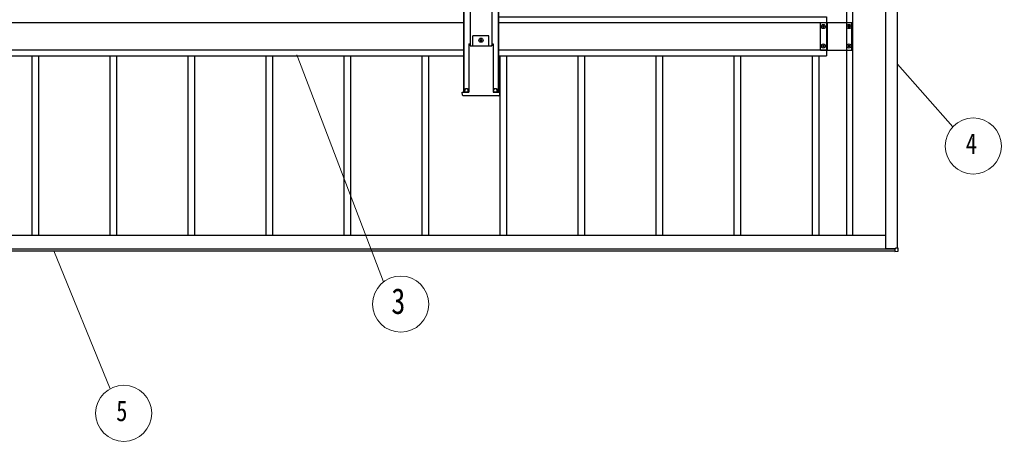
# Model space of a CAD drawing. Units: millimetres, scale not verified. Extents: x -10512 to 10512, y -7425 to 7425.
# Drawn here: x -307 to 2210, y -185 to 897 of the extents above; entities that cross this region are included whole.
import ezdxf
from ezdxf.enums import TextEntityAlignment as Align

# ---------------------------------------------------------------- set-up
doc = ezdxf.new("R2010")
doc.units = ezdxf.units.MM
doc.header["$LTSCALE"] = 30
doc.layers.add('0-6_YKK_A1', color=4, linetype='Continuous')
doc.layers.add('0-7_YKK_D', color=6, linetype='Continuous', lineweight=18)
doc.styles.add('ＭＳ ゴシック', font='')
doc.styles.get('ＭＳ ゴシック').set_extended_font_data('MS Gothic')

msp = doc.modelspace()

# ---------------------------------------------------------------- linework, layer by layer
at = {"layer": '0-6_YKK_A1'}
for p, q in [((1914.01, 309.48), (1914.01, 2220.89)), ((1944.01, 310.67), (1944.01, 2219.7)), ((831.01, 2204.07), (831.01, 710.96)), ((832.21, 2204.07), (832.21, 710.96)), ((848.51, 2204.96), (848.51, 829.13)), ((903.51, 2204.96), (903.51, 829.13)), ((919.81, 2204.07), (919.81, 710.96)), ((921.01, 2204.07), (921.01, 710.96)), ((1813.01, 2186.39), (1813.01, 343.98)), ((1829.01, 2186.39), (1829.01, 343.98)), ((-1952.99, 888.98), (831.01, 888.98)), ((921.01, 888.98), (1762.01, 888.98)), ((1747.01, 818.48), (1747.01, 889.48)), ((1747.01, 889.48), (1827.01, 889.48)), ((1753.53, 880.42), (1753.53, 881.38)), ((1764.51, 818.48), (1764.51, 889.48)), ((1819.53, 880.42), (1819.53, 881.38)), ((1827.01, 818.48), (1827.01, 889.48)), ((844.76, 834.31), (844.76, 711.1)), ((845.12, 834.46), (844.77, 834.46)), ((845.12, 834.46), (845.61, 834.46)), ((845.61, 834.46), (847.66, 834.46)), ((847.97, 829.13), (847.66, 834.46)), ((896.51, 854.96), (855.51, 854.96)), ((855.51, 829.13), (855.51, 854.96)), ((876.49, 845.4), (876.49, 846.36)), ((896.51, 829.13), (896.51, 854.96)), ((904.36, 834.46), (906.4, 834.46)), ((906.4, 834.46), (906.89, 834.46)), ((906.89, 834.46), (907.24, 834.46)), ((907.26, 834.31), (907.26, 711.1)), ((1753.53, 830.42), (1753.53, 831.38)), ((1819.53, 830.42), (1819.53, 831.38)), ((-1952.99, 818.98), (831.01, 818.98)), ((921.01, 818.98), (1762.01, 818.98)), ((1747.01, 818.48), (1827.01, 818.48)), ((-1952.99, 803.98), (831.01, 803.98)), ((-274.99, 343.98), (-274.99, 803.98)), ((-257.99, 343.98), (-257.99, 803.98)), ((-74.99, 343.98), (-74.99, 803.98)), ((-57.99, 343.98), (-57.99, 803.98)), ((125.01, 343.98), (125.01, 803.98)), ((142.01, 343.98), (142.01, 803.98)), ((325.01, 343.98), (325.01, 803.98)), ((342.01, 343.98), (342.01, 803.98)), ((525.01, 343.98), (525.01, 803.98)), ((542.01, 343.98), (542.01, 803.98)), ((725.01, 343.98), (725.01, 803.98)), ((742.01, 343.98), (742.01, 803.98)), ((921.01, 803.98), (1762.01, 803.98)), ((925.01, 343.98), (925.01, 803.98)), ((942.01, 343.98), (942.01, 803.98)), ((1125.01, 343.98), (1125.01, 803.98)), ((1142.01, 343.98), (1142.01, 803.98)), ((1325.01, 343.98), (1325.01, 803.98)), ((1342.01, 343.98), (1342.01, 803.98)), ((1525.01, 343.98), (1525.01, 803.98)), ((1542.01, 343.98), (1542.01, 803.98)), ((1725.01, 803.98), (1725.01, 343.98)), ((1742.01, 803.98), (1742.01, 343.98)), ((828.63, 710.96), (843.65, 710.96)), ((834.51, 710.96), (834.51, 714.96)), ((843.51, 710.96), (843.51, 714.96)), ((843.65, 710.96), (844.64, 710.96)), ((844.74, 710.96), (844.64, 710.96)), ((907.27, 710.96), (907.37, 710.96)), ((907.37, 710.96), (908.36, 710.96)), ((908.36, 710.96), (923.38, 710.96)), ((908.51, 710.96), (908.51, 714.96)), ((917.51, 710.96), (917.51, 714.96)), ((923.38, 710.96), (923.88, 710.96)), ((923.88, 710.96), (923.41, 703.34)), ((844.17, 701.46), (830.6, 701.46)), ((845.67, 701.46), (844.17, 701.46)), ((846.04, 701.46), (845.67, 701.46)), ((905.97, 701.46), (846.04, 701.46)), ((906.35, 701.46), (905.97, 701.46)), ((907.84, 701.46), (906.35, 701.46)), ((921.41, 701.46), (907.84, 701.46)), ((-3060.49, 343.98), (1914.01, 343.98)), ((-3059.49, 308.98), (1937.51, 308.98)), ((-3059.49, 303.98), (1937.51, 303.98)), ((1914.01, 309.48), (1939.01, 309.48)), ((1937.51, 308.87), (1937.51, 302.97)), ((1937.51, 302.97), (1937.51, 302.47)), ((1937.51, 302.47), (1945.04, 302.93)), ((1937.81, 309.48), (1937.81, 309.17)), ((1938.51, 309.48), (1938.51, 309.17)), ((1939.01, 310.67), (1939.01, 309.47)), ((1939.01, 310.67), (1939.01, 309.47)), ((1939.32, 310.67), (1939.01, 310.67)), ((1945.04, 310.67), (1939.32, 310.67))]:
    msp.add_line(p, q, dxfattribs=at)
for points in [[(921.01, 903.98), (1762.01, 903.98), (1762.01, 803.98)], [(1753.53, 881.38), (1754.49, 881.38), (1754.49, 880.42)], [(1819.53, 881.38), (1820.49, 881.38), (1820.49, 880.42)], [(1752.57, 878.5), (1751.61, 878.5), (1751.61, 879.46), (1752.57, 879.46)], [(1754.49, 877.54), (1754.49, 876.58), (1753.53, 876.58), (1753.53, 877.54)], [(1755.45, 879.46), (1756.41, 879.46), (1756.41, 878.5), (1755.45, 878.5)], [(1818.57, 878.5), (1817.61, 878.5), (1817.61, 879.46), (1818.57, 879.46)], [(1820.49, 877.54), (1820.49, 876.58), (1819.53, 876.58), (1819.53, 877.54)], [(1821.45, 879.46), (1822.41, 879.46), (1822.41, 878.5), (1821.45, 878.5)], [(847.97, 829.13), (904.05, 829.13), (904.36, 834.46)], [(874.57, 844.44), (873.61, 844.44), (873.61, 843.48), (874.57, 843.48)], [(876.49, 846.36), (875.53, 846.36), (875.53, 845.4)], [(875.53, 842.52), (875.53, 841.56), (876.49, 841.56), (876.49, 842.52)], [(877.45, 843.48), (878.41, 843.48), (878.41, 844.44), (877.45, 844.44)], [(1753.53, 831.38), (1754.49, 831.38), (1754.49, 830.42)], [(1819.53, 831.38), (1820.49, 831.38), (1820.49, 830.42)], [(1752.57, 828.5), (1751.61, 828.5), (1751.61, 829.46), (1752.57, 829.46)], [(1754.49, 827.54), (1754.49, 826.58), (1753.53, 826.58), (1753.53, 827.54)], [(1755.45, 829.46), (1756.41, 829.46), (1756.41, 828.5), (1755.45, 828.5)], [(1818.57, 828.5), (1817.61, 828.5), (1817.61, 829.46), (1818.57, 829.46)], [(1820.49, 827.54), (1820.49, 826.58), (1819.53, 826.58), (1819.53, 827.54)], [(1821.45, 829.46), (1822.41, 829.46), (1822.41, 828.5), (1821.45, 828.5)], [(828.6, 703.34), (828.13, 710.96), (828.63, 710.96)], [(1938.71, 309.17), (1937.51, 309.17), (1937.51, 308.87)], [(1945.51, 303.43), (1945.51, 310.67), (1945.04, 310.67)]]:
    msp.add_lwpolyline(points, dxfattribs=at)
for centre, radius in [((1754.01, 878.98), 5.3), ((1820.01, 878.98), 5.3), ((876.01, 843.96), 5.3), ((1754.01, 828.98), 5.3), ((1820.01, 828.98), 5.3), ((839.01, 715.46), 5), ((913.01, 715.46), 5)]:
    msp.add_circle(centre, radius, dxfattribs=at)
for centre, radius, start, end in [((1752.57, 880.42), 0.96, 270, 0), ((1752.57, 877.54), 0.96, 0, 90), ((1755.45, 880.42), 0.96, 180, 270), ((1755.45, 877.54), 0.96, 90, 180), ((1818.57, 880.42), 0.96, 270, 0), ((1818.57, 877.54), 0.96, 0, 90), ((1821.45, 880.42), 0.96, 180, 270), ((1821.45, 877.54), 0.96, 90, 180), ((874.57, 845.4), 0.96, 270, 0), ((874.57, 842.52), 0.96, 0, 90), ((877.45, 845.4), 0.96, 180, 270), ((877.45, 842.52), 0.96, 90, 180), ((1752.57, 830.42), 0.96, 270, 0), ((1752.57, 827.54), 0.96, 0, 90), ((1755.45, 830.42), 0.96, 180, 270), ((1755.45, 827.54), 0.96, 90, 180), ((1818.57, 830.42), 0.96, 270, 0), ((1818.57, 827.54), 0.96, 0, 90), ((1821.45, 830.42), 0.96, 180, 270), ((1821.45, 827.54), 0.96, 90, 180), ((839.01, 714.96), 4.5, 90, 180), ((839.01, 714.96), 4.5, 0, 90), ((913.01, 714.96), 4.5, 90, 180), ((913.01, 714.96), 4.5, 0, 90), ((830.6, 703.46), 2, 183.5, 270), ((921.41, 703.46), 2, 270, 356.5), ((1938.71, 309.47), 0.3, 270, 0), ((1945.01, 303.43), 0.5, 273.5, 0)]:
    msp.add_arc(centre, radius, start, end, dxfattribs=at)
for centre, major_axis, start_param, end_param in [((844.8, 833.96), (0.031, -0.5), 3.1377656, 3.9231638), ((907.21, 833.96), (-0.031, -0.5), 2.3600215, 3.1454197), ((844.71, 711.46), (0.031, -0.5), 6.2793582, 7.0647564), ((907.3, 711.46), (-0.031, -0.5), 5.5016142, 6.2870124)]:
    msp.add_ellipse(centre, major_axis=major_axis, ratio=0.061627, start_param=start_param, end_param=end_param, dxfattribs=at)
at = {"layer": '0-7_YKK_D'}
for p, q in [((403.55, 806.16), (626.27, 224.29)), ((1944.01, 782.67), (2086.1, 622.06)), ((-219.03, 303.98), (-75.16, -49.87))]:
    msp.add_line(p, q, dxfattribs=at)
for centre in [(2138.44, 572.62), (670.18, 167.24), (-40.04, -112.73)]:
    msp.add_circle(centre, 72, dxfattribs=at)

# ---------------------------------------------------------------- texts
at = {"layer": '0-7_YKK_D', "style": 'ＭＳ ゴシック', "width": 0.8}
for s, height, p in [('4', 52.79, (2119.24, 536.62)), ('3', 65.98, (646.18, 122.24)), ('5', 52.79, (-59.24, -148.73))]:
    msp.add_text(s, height=height, dxfattribs=at).set_placement(p, align=Align.BOTTOM_LEFT)

doc.saveas('drawing.dxf')
